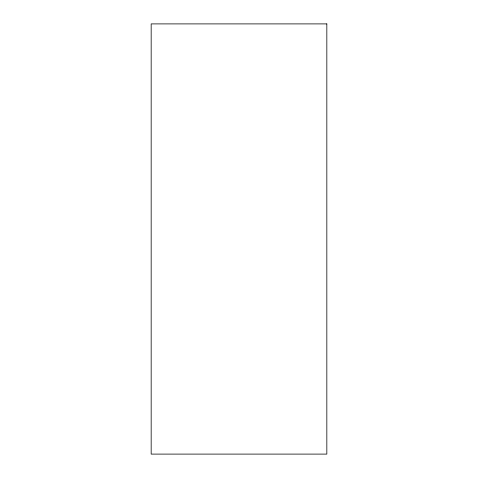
<?xml version="1.0" encoding="UTF-8"?>
<svg xmlns="http://www.w3.org/2000/svg" width="478" height="478" viewBox="0 0 478 478"><rect width="100%" height="100%" fill="white"/><g stroke="black" fill="none" stroke-linecap="round" stroke-linejoin="round"><path stroke-width="0.72" d="M326.833 23.9L151.168 23.9L151.168 454.1L326.833 454.1L326.833 23.9"/></g></svg>
